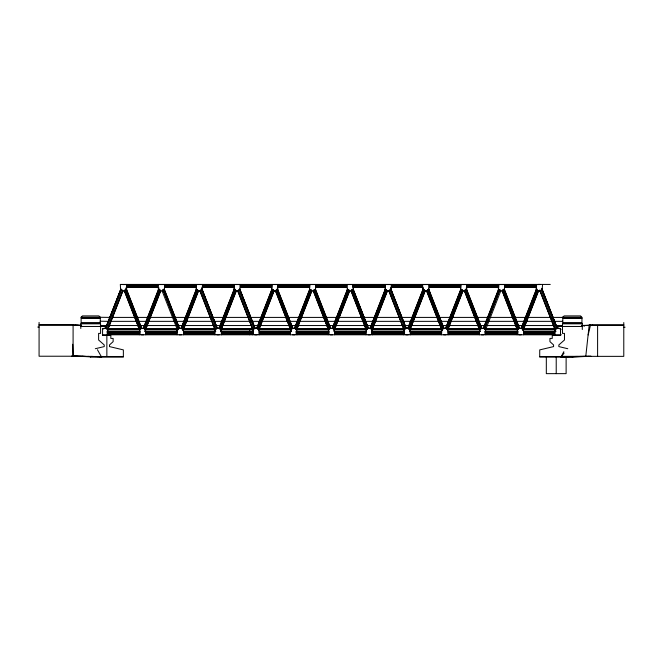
<?xml version="1.0" encoding="UTF-8"?>
<svg xmlns="http://www.w3.org/2000/svg" width="658" height="658" viewBox="0 0 658 658"><rect width="100%" height="100%" fill="white"/><g stroke="black" fill="none" stroke-linecap="round" stroke-linejoin="round"><path stroke-width="0.99" d="M177.027 332.471L177.389 329.436L179.535 328.252L181.123 328.252L183.335 329.436L183.623 334.782M588.162 334.963L590.407 325.43L590.892 325.43M105.395 328.572L120.875 288.878M105.527 328.605L120.924 289.101M105.568 328.622L120.595 290.063M106.686 329.058L121.985 289.52M107.377 330.406L122.775 290.91M107.493 330.464L122.98 290.737M143.197 328.572L159.03 287.974M143.362 328.622L158.767 289.117M144.382 329.016L159.787 289.52M144.48 329.058L159.886 289.553M145.171 330.406L160.577 290.91M160.782 290.737L144.933 331.393L176.895 331.393M180.991 328.572L196.471 288.878M181.123 328.605L196.52 289.101M182.176 329.016L197.581 289.52M182.274 329.058L197.68 289.553M182.965 330.406L198.371 290.91M183.089 330.464L198.576 290.737M218.793 328.572L234.273 288.878M218.925 328.605L234.725 288.179M219.978 329.016L235.375 289.52M220.076 329.058L235.474 289.553M220.767 330.406L236.164 290.91M220.891 330.464L236.378 290.737M256.554 328.572L272.034 288.878M256.686 328.605L272.083 289.101M257.739 329.016L273.136 289.52M257.837 329.058L273.234 289.553M258.528 330.406L273.925 290.91M259.013 329.535L274.139 290.737M294.348 328.572L309.828 288.878M294.521 328.622L309.548 290.063M295.541 329.016L310.938 289.52M295.639 329.058L311.037 289.553M296.33 330.406L311.728 290.91M296.445 330.464L311.933 290.737M332.109 328.572L347.589 288.878M332.241 328.605L347.638 289.101M333.302 329.016L348.699 289.52M333.4 329.058L348.798 289.553M334.091 330.406L349.488 290.91M333.845 331.393L349.694 290.737M369.911 328.572L385.391 288.878M370.043 328.605L385.44 289.101M371.096 329.016L386.501 289.52M371.194 329.058L386.6 289.553M371.885 330.406L387.291 290.91M372.009 330.464L387.496 290.737M407.672 328.572L423.505 287.974M407.837 328.622L423.571 288.163M408.857 329.016L424.262 289.52L408.955 329.058M409.646 330.406L425.052 290.91M409.769 330.464L425.257 290.737M445.466 328.572L460.945 288.878M445.598 328.605L461.003 289.101M446.659 329.016L462.056 289.52M446.757 329.058L462.155 289.553M447.448 330.406L462.845 290.91M447.925 329.535L463.051 290.737M483.227 328.572L498.706 288.878M483.4 328.622L498.764 289.101M484.42 329.016L499.817 289.52M484.518 329.058L499.915 289.553M485.324 330.464L500.812 290.737M521.029 328.572L536.722 288.336M538.244 284.429L540.251 284.429M521.21 328.589L536.599 289.117M522.23 328.992L537.463 289.907M522.32 329.033L537.52 290.046M523.011 330.398L538.507 290.647M523.126 330.464L538.614 290.737M563.832 351.676L561.011 357.014L565.107 356.957M564.103 353.066L561.011 357.014L585.776 356.356L589.223 324.748L623.784 324.748M81.131 317.23L82.447 315.906L98.947 315.906L100.263 317.888L81.131 317.888L81.131 317.23L100.263 317.23M562.82 317.23L564.136 315.906L580.636 315.906L581.952 317.888L562.82 317.888L562.82 317.23L581.952 317.23M102.508 329.041L105.527 328.252L107.739 329.436L108.035 334.782M95.32 348.715L104.227 346.593L104.227 344.94L98.618 339.997L98.618 333.392L100.592 333.392L100.592 323.826L80.802 323.826L80.802 328.506M582.1 325.628L589.066 325.422M582.059 325.644L584.674 325.504M581.614 325.537L590.407 325.43M582.42 325.513L588.17 325.43M584.641 325.488L587.388 325.439M572.197 356.784L591.18 356.381L588.079 356.356M571.917 356.537L577.576 356.455M574.582 356.488L580.504 356.414M572.271 356.858L588.367 356.373M74.782 356.225L71.681 356.249L77.562 356.291M580.372 356.406L583.531 356.389M587.479 325.43L588.959 325.422M583.44 356.381L586.623 356.373M72.569 325.299L81.247 325.406M73.935 325.282L75.366 325.282M586.582 356.365L590.999 356.373M550.253 284.429L120.324 284.429L120.611 289.775L122.824 290.959L124.411 290.959L126.558 289.775L126.912 284.363M122.832 284.577L122.306 284.495M123.095 284.577L274.238 284.544M539.453 284.577L274.518 284.544M539.716 284.577L540.243 284.495M126.813 285.695L157.78 285.695M164.615 285.695L196.578 285.695M202.409 285.695L234.38 285.695M240.211 285.695L272.173 285.695M277.972 285.695L309.934 285.695M315.766 285.695L346.733 285.695M352.532 285.695L385.498 285.695M391.329 285.695L422.296 285.695M429.09 285.695L461.052 285.695M466.892 285.695L498.854 285.695M504.653 285.695L536.615 285.695M126.813 285.802L157.78 285.802M164.615 285.802L196.578 285.802M202.409 285.802L234.38 285.802M240.211 285.802L272.173 285.802M277.972 285.802L309.934 285.802M315.766 285.802L346.733 285.802M352.532 285.802L385.498 285.802M391.329 285.802L422.296 285.802M429.09 285.802L461.052 285.802M466.892 285.802L498.854 285.802M504.653 285.802L536.615 285.802M126.813 286.937L157.78 286.937M164.615 286.937L196.578 286.937M202.409 286.937L234.38 286.937M240.211 286.937L272.173 286.937M277.972 286.937L309.934 286.937M315.766 286.937L346.733 286.937M352.532 286.937L385.498 286.937M391.329 286.937L422.296 286.937M429.09 286.937L461.052 286.937M466.892 286.937L498.854 286.937M504.653 286.937L536.615 286.937M126.813 287.069L157.78 287.069M164.615 287.069L196.578 287.069M202.409 287.069L234.38 287.069M240.211 287.069L272.173 287.069M277.972 287.069L309.934 287.069M315.766 287.069L346.733 287.069M352.532 287.069L385.498 287.069M391.329 287.069L422.296 287.069M429.09 287.069L461.052 287.069M466.892 287.069L498.854 287.069M504.653 287.069L536.615 287.069M110.618 317.411L100.337 317.279M112.666 317.411L135.252 317.411M137.3 317.411L185.548 317.411M187.596 317.411L223.523 317.411M225.579 317.411L248.156 317.411M250.213 317.411L261.497 317.411M263.554 317.411L286.14 317.411M288.188 317.411L299.48 317.411M301.529 317.411L324.114 317.411M326.162 317.411L337.455 317.411M339.512 317.411L361.061 317.411M363.117 317.411L374.41 317.411M376.458 317.411L400.072 317.411M402.12 317.411L412.385 317.411M414.441 317.411L437.019 317.411M439.075 317.411L450.368 317.411M452.416 317.411L475.002 317.411M477.05 317.411L512.977 317.411M515.033 317.411L526.318 317.411M528.374 317.411L549.932 317.411M551.98 317.411L562.245 317.411M108.562 321.351L100.337 321.219M110.618 321.351L136.28 321.351M138.328 321.351L146.545 321.351M148.593 321.351L174.255 321.351M176.311 321.351L184.52 321.351M186.576 321.351L212.23 321.351M214.286 321.351L222.494 321.351M224.551 321.351L288.188 321.351M290.244 321.351L297.424 321.351M299.48 321.351L325.142 321.351M327.19 321.351L335.407 321.351M337.455 321.351L363.117 321.351M365.174 321.351L373.382 321.351M375.438 321.351L401.092 321.351M403.148 321.351L438.047 321.351M440.103 321.351L449.34 321.351M451.388 321.351L477.05 321.351M479.106 321.351L486.287 321.351M488.343 321.351L514.005 321.351M516.053 321.351L524.27 321.351M526.318 321.351L551.98 321.351M554.036 321.351L562.245 321.351M39.077 324.616L73.63 324.616L73.63 325.282M39.077 325.282L81.641 325.282M562.319 325.414L562.319 326.335L562.483 325.414M581.894 325.414L623.784 325.414M100.592 325.546L106.752 325.546M108.809 325.546L138.575 325.546M140.623 325.546L144.727 325.546M146.783 325.546L175.522 325.546M177.578 325.546L182.71 325.546M184.758 325.546L214.524 325.546M216.581 325.546L219.657 325.546M221.713 325.546L251.479 325.546M253.536 325.546L258.668 325.546M260.716 325.546L289.454 325.546M291.51 325.546L295.615 325.546M297.671 325.546L327.437 325.546M329.485 325.546L333.598 325.546M335.646 325.546L364.384 325.546M366.44 325.546L371.573 325.546M373.621 325.546L403.387 325.546M405.443 325.546L408.519 325.546M410.576 325.546L440.342 325.546M442.398 325.546L447.53 325.546M449.579 325.546L478.317 325.546M480.373 325.546L484.477 325.546M486.533 325.546L516.3 325.546M518.348 325.546L522.46 325.546M524.508 325.546L553.246 325.546M555.303 325.546L562.483 325.546M80.802 326.467L105.675 326.467L105.675 327.783L102.574 328.844L102.574 335.44L110.824 335.44L110.824 338.409L113.135 338.409L113.135 341.642L109.499 344.94L109.499 346.593L123.359 349.892L123.359 357.146L90.368 357.146L90.368 356.488L123.4 356.488M582.281 326.467L557.408 326.467L557.408 327.783L560.509 328.844L560.509 335.44L552.259 335.44L552.259 338.409L549.948 338.409L549.948 341.642L553.575 344.94L553.575 346.593L539.725 349.892L539.725 357.146L572.715 357.146L572.715 356.488L539.683 356.488M37.761 327.059L39.077 327.059M623.784 327.19L625.1 327.19M107.78 328.844L139.603 328.844M144.727 328.844L177.578 328.844M183.738 328.844L215.553 328.844M220.685 328.844L252.507 328.844M258.668 328.844L290.482 328.844M296.643 328.844L328.465 328.844M334.618 328.844L366.44 328.844M372.601 328.844L404.415 328.844M409.547 328.844L441.37 328.844M447.53 328.844L480.373 328.844M485.505 328.844L517.328 328.844M523.48 328.844L555.303 328.844M107.748 329.181L139.406 329.123M145.55 329.181L177.199 329.181M183.746 329.123L215.396 329.181M221.104 329.181L252.754 329.123M259.104 329.123L290.754 329.181M296.799 329.181L328.449 329.123M334.667 329.123L366.317 329.181M372.017 329.123L404.695 329.181M409.202 329.123L441.872 329.181M447.983 329.123L479.633 329.181M485.481 329.181L517.13 329.181M523.291 329.181L554.941 329.181M107.994 329.831L139.809 329.831M144.941 329.831L177.792 329.831M182.924 329.831L215.766 329.831M220.899 329.831L252.721 329.831M258.882 329.831L290.696 329.831M296.857 329.831L328.671 329.831M333.803 329.831L366.654 329.831M371.786 329.831L404.629 329.831M409.761 329.831L441.584 329.831M447.744 329.831L479.559 329.831M485.719 329.831L517.542 329.831M522.666 329.831L555.516 329.831M107.131 331.393L140.096 331.393M183.722 331.393L215.692 331.393M220.52 331.393L253.486 331.393M259.285 331.393L291.247 331.393L275.463 290.894M296.084 331.393L329.049 331.393M334.84 331.393L365.815 331.393M371.647 331.393L404.612 331.393M409.408 331.393L441.37 331.393M448.205 331.393L480.167 331.393L464.375 290.894M484.962 331.393L517.928 331.393M523.76 331.393L554.727 331.393M107.131 331.566L140.096 331.525M144.933 331.566L176.895 331.525M183.722 331.525L215.692 331.525M220.52 331.525L253.486 331.525M259.285 331.525L291.247 331.566M296.084 331.525L329.049 331.566M334.84 331.525L365.815 331.525M371.647 331.566L404.612 331.525M409.408 331.566L441.37 331.525M448.205 331.525L480.167 331.525M484.962 331.566L517.928 331.525M523.76 331.566L554.727 331.525M107.131 332.66L140.096 332.66M145.928 332.66L176.895 332.66M183.722 332.66L214.689 332.66M221.524 332.66L253.486 332.66M259.285 332.66L290.252 332.66M296.084 332.66L329.049 332.66M334.84 332.66L365.815 332.66M371.647 332.66L404.612 332.66M410.403 332.66L441.37 332.66M448.205 332.66L479.172 332.66M484.962 332.66L517.928 332.66M523.76 332.66L554.727 332.66M107.131 332.767L140.096 332.767M145.928 332.767L176.895 332.767M183.722 332.767L214.689 332.767M221.524 332.767L253.486 332.767M259.285 332.767L290.252 332.767M296.084 332.767L329.049 332.767M334.84 332.767L365.815 332.767M371.647 332.767L404.612 332.767M410.403 332.767L441.37 332.767M448.205 332.767L479.172 332.767M484.962 332.767L517.928 332.767M523.76 332.767L554.727 332.767M107.131 333.902L140.096 333.902M145.928 333.902L176.895 333.902M183.722 333.902L214.689 333.902M221.524 333.902L253.486 333.902M259.285 333.902L290.252 333.902M296.084 333.902L329.049 333.902M334.84 333.902L365.815 333.902M371.647 333.902L404.612 333.902M410.403 333.902L441.37 333.902M448.205 333.902L479.172 333.902M484.962 333.902L517.928 333.902M523.76 333.902L554.727 333.902M107.131 334.034L140.096 334.034M145.928 334.034L176.895 334.034M183.722 334.034L214.689 334.034M221.524 334.034L253.486 334.034M259.285 334.034L290.252 334.034M296.084 334.034L329.049 334.034M334.84 334.034L365.815 334.034M371.647 334.034L404.612 334.034M410.403 334.034L441.37 334.034M448.205 334.034L479.172 334.034M484.962 334.034L517.928 334.034M523.76 334.034L554.727 334.034M102.377 334.782L561.348 334.782M84.413 356.225L39.077 356.225L39.077 322.412M562.483 356.356L623.784 356.356L623.784 322.543M72.808 325.291L74.247 325.291M71.862 356.233L76.279 356.233M76.229 356.241L82.489 356.274M74.691 325.299L80.441 325.381M74.486 356.241L90.582 356.726M75.464 325.307L78.779 325.373M82.357 356.282L85.45 356.307M74.971 325.299L78.187 325.373M85.285 356.323L88.279 356.356M88.073 356.365L93.395 356.471M90.656 356.652L77.595 356.307M90.689 356.422L95.632 356.546M95.32 356.554L97.614 356.62M97.277 356.628L99.325 356.702M98.963 356.71L101.85 356.883M80.07 325.439L80.761 325.496M100.361 356.8L101.464 356.891L97.433 349.727M567.764 348.715L558.856 346.593L558.856 344.94L564.465 339.997L564.465 333.392L562.483 333.392L562.483 323.826L582.281 323.826L582.281 329.518M561.134 329.436L558.913 328.252L557.334 328.252L555.188 329.436L554.826 334.782M541.781 288.352L557.482 328.63M557.318 328.572L541.929 289.101L557.285 328.589M541.024 289.907L556.166 329.033M539.979 290.647L555.854 331.352M539.609 290.046L555.73 331.393M504.234 289.01L519.68 328.63M504.135 289.101L519.532 328.605M503.074 289.52L518.471 329.016M502.975 289.553L518.372 329.058M502.284 290.91L517.69 330.406M502.136 290.894L517.575 330.489M466.111 288.081L481.919 328.63M466.374 289.101L481.771 328.605M465.313 289.52L480.71 329.016M465.214 289.553L480.611 329.058M464.523 290.91L479.929 330.406M428.679 289.01L444.125 328.63M428.572 289.101L443.969 328.605M427.511 289.52L442.916 329.016M427.42 289.553L442.818 329.058M426.729 290.91L442.127 330.406M426.581 290.894L442.02 330.489M390.556 288.081L406.364 328.63M390.441 288.163L406.208 328.605L390.408 288.179M389.659 289.553L405.155 329.016M388.968 290.91L404.366 330.406M388.82 290.894L404.259 330.489M353.116 289.01L368.562 328.63M353.009 289.101L368.414 328.605L352.976 289.117M351.956 289.52L367.353 329.016M351.857 289.553L367.254 329.058M351.166 290.91L366.564 330.406M351.018 290.894L366.457 330.489M315.355 289.01L330.801 328.63M315.248 289.101L330.612 328.622M314.195 289.52L329.592 329.016M314.096 289.553L329.494 329.058M313.405 290.91L328.803 330.406M313.257 290.894L328.696 330.489M277.191 288.081L293.007 328.63M277.454 289.101L292.851 328.605M276.393 289.52L291.798 329.016M276.294 289.553L291.7 329.058M275.603 290.91L291.009 330.406M239.8 289.01L255.246 328.63M239.693 289.101L255.09 328.605M240.022 290.063L254.687 327.676M238.533 289.553L254.037 329.016M237.842 290.91L253.248 330.406M237.703 290.894L253.141 330.489M201.636 288.081L217.444 328.63M201.529 288.163L217.296 328.605L201.858 289.117M200.739 289.553L216.235 329.016M200.048 290.91L215.446 330.406M199.9 290.894L215.339 330.489M164.204 289.01L179.65 328.63M164.097 289.101L179.494 328.605M163.036 289.52L178.441 329.016M162.945 289.553L178.343 329.058M162.107 290.894L177.652 330.406M126.04 288.081L141.848 328.63M125.933 288.163L141.659 328.622M125.242 289.52L140.639 329.016M125.143 289.553L140.541 329.058M124.452 290.91L139.85 330.406M124.304 290.894L139.743 330.489M72.693 344.257L73.079 356.241L73.096 324.616M597.604 325.414L597.604 356.356M592.57 324.748L592.57 325.414M589.757 324.748L589.757 325.414M584.189 325.414L584.189 326.335M581.952 323.826L581.952 323.168L562.82 323.168L562.82 323.826M566.119 357.146L566.119 373.645L546.321 373.645L546.321 357.146M562.442 317.164L562.442 317.658M562.442 321.104L562.442 321.598M556.216 357.146L556.216 373.645M542.554 284.429L542.192 289.775L540.045 290.959L538.458 290.959L536.245 289.775L535.949 284.429M523.661 334.782L523.373 329.436L521.152 328.252L519.573 328.252L517.427 329.436L517.065 334.782M521.218 334.782L518.907 334.782M504.752 284.429L504.39 289.775L502.243 290.959L500.664 290.959L498.443 289.775L498.155 284.429M485.867 334.782L485.571 329.436L483.359 328.252L481.771 328.252L479.633 329.436L479.271 334.782M483.72 334.782L481.409 334.782M466.991 284.429L466.629 289.775L464.482 290.959L462.903 290.959L460.682 289.775L460.394 284.429M448.106 334.782L447.81 329.436L445.598 328.252L444.01 328.252L441.872 329.436L441.51 334.782M445.96 334.782L443.648 334.782M429.189 284.429L428.827 289.775L426.688 290.959L425.101 290.959L422.888 289.775L422.592 284.429M410.304 334.782L410.016 329.436L407.796 328.252L406.216 328.252L404.07 329.436L403.708 334.782M408.157 334.782L405.854 334.782M391.428 284.429L391.066 289.775L388.927 290.959L387.34 290.959L385.127 289.775L384.831 284.429M372.543 334.782L372.255 329.436L370.035 328.252L368.455 328.252L366.309 329.436L365.947 334.782M370.396 334.782L368.093 334.782M353.634 284.429L353.272 289.775L351.125 290.959L349.538 290.959L347.325 289.775L347.037 284.429M334.749 334.782L334.453 329.436L332.241 328.252L330.653 328.252L328.506 329.436L328.145 334.782M332.603 334.782L330.291 334.782M315.873 284.429L315.511 289.775L313.364 290.959L311.785 290.959L309.564 289.775L309.276 284.429M296.988 334.782L296.692 329.436L294.48 328.252L292.892 328.252L290.746 329.436L290.384 334.782M294.842 334.782L292.53 334.782M278.071 284.429L277.709 289.775L275.562 290.959L273.983 290.959L271.77 289.775L271.474 284.429M259.186 334.782L258.89 329.436L256.678 328.252L255.098 328.252L252.952 329.436L252.59 334.782M257.039 334.782L254.728 334.782M249.653 328.885L249.653 334.782M240.31 284.429L239.948 289.775L237.801 290.959L236.222 290.959L234.009 289.775L233.713 284.429M221.425 334.782L221.129 329.436L218.917 328.252L217.337 328.252L215.191 329.436L214.829 334.782M219.279 334.782L216.976 334.782M202.516 284.429L202.154 289.775L200.007 290.959L198.42 290.959L196.207 289.775L195.911 284.429M181.485 334.782L179.173 334.782M177.027 329.6L177.027 334.782M164.714 284.429L164.352 289.775L162.213 290.959L160.626 290.959L158.413 289.775L158.117 284.429M145.829 334.782L145.541 329.436L143.321 328.252L141.741 328.252L139.595 329.436L139.233 334.782M143.683 334.782L141.38 334.782M106.859 335.44L106.859 356.488M100.353 317.164L100.353 317.658M100.353 321.104L100.353 321.598M100.263 323.826L100.263 323.168L81.131 323.168L81.131 323.826M100.263 318.151L81.131 318.151L81.131 322.905L100.263 322.905L100.263 318.151M581.952 318.151L562.82 318.151L562.82 322.905L581.952 322.905L581.952 318.151M100.592 325.282L100.37 326.204L100.534 325.282"/></g></svg>
